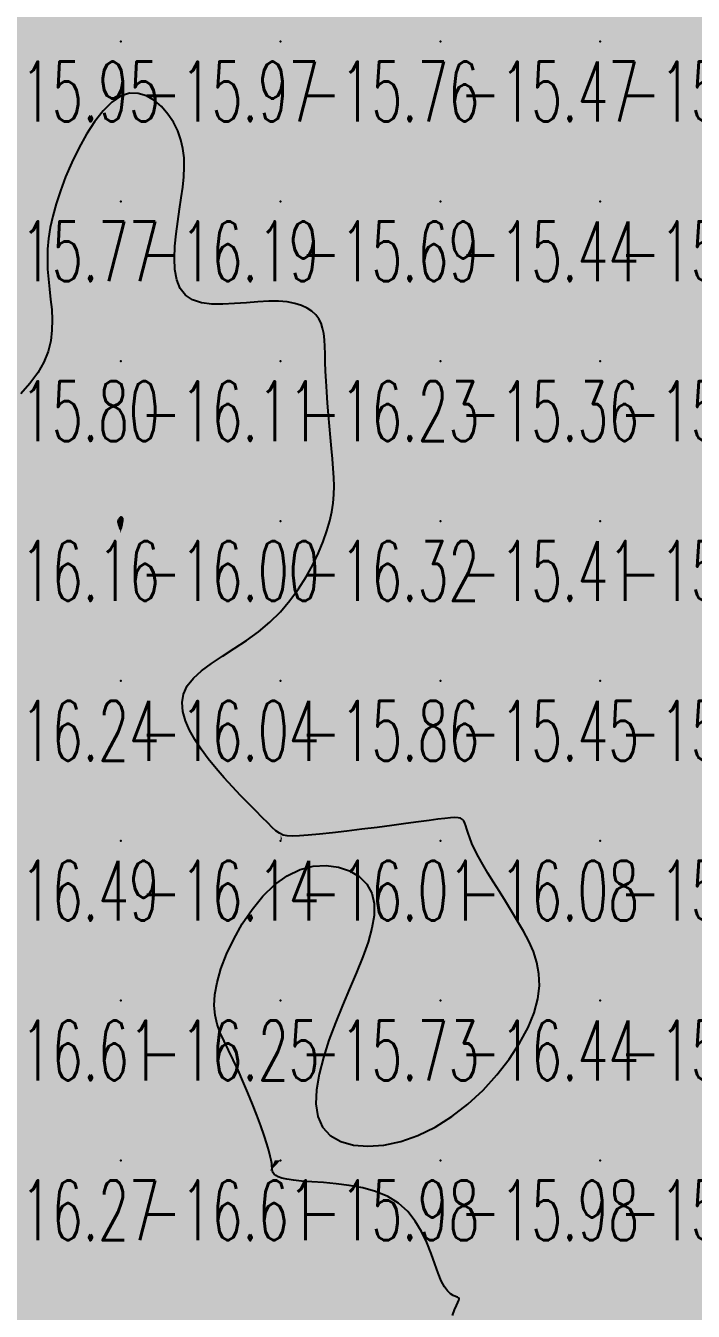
# Model space of a CAD drawing. Header units: millimetres. Extents: x 88261 to 90953, y 390274 to 392322.
# Drawn here: x 89604.3 to 89646.1, y 390937.8 to 391018.2 of the extents above; entities that cross this region are included whole.
import ezdxf
from ezdxf.enums import TextEntityAlignment as Align

# ---------------------------------------------------------------- set-up
doc = ezdxf.new("R2010")
doc.units = ezdxf.units.MM
doc.header["$LTSCALE"] = 25
for name, color, linetype in [('CN_03_00', 7, 'Continuous'), ('COTEAlt', 7, 'Continuous'), ('TN_COLORIAGE', 7, 'Continuous')]:
    doc.layers.add(name, color=color, linetype=linetype)
doc.styles.add('Simplex 1.0', font='Simplex.shx', dxfattribs={"width": 0.99, "height": 2.5})
doc.styles.get("Standard").update_dxf_attribs({"font": 'times.ttf'})

# ---------------------------------------------------------------- blocks, each defined once
blk = doc.blocks.new('COTE')
at = {"color": 0}
blk.add_point((0, 0), dxfattribs=at)
at = {"layer": 'COTEAlt'}
blk.add_attdef('ALT', text='', height=3.75, dxfattribs=at).set_placement((1.25, -1.25), align=Align.TOP_LEFT)

msp = doc.modelspace()

# ---------------------------------------------------------------- linework, layer by layer
at = {"layer": 'CN_03_00', "elevation": -16, "flags": 128}
msp.add_lwpolyline([(89631.012, 390937.545), (89631.138, 390937.891), (89631.252, 390938.157), (89631.345, 390938.353), (89631.405, 390938.491), (89631.422, 390938.581), (89631.39, 390938.636), (89631.313, 390938.675), (89631.198, 390938.718), (89631.052, 390938.785), (89630.882, 390938.897), (89630.695, 390939.074), (89630.498, 390939.336), (89630.3, 390939.704), (89630.102, 390940.189), (89629.895, 390940.771), (89629.663, 390941.417), (89629.393, 390942.099), (89629.069, 390942.785), (89628.677, 390943.447), (89628.202, 390944.052), (89627.631, 390944.571), (89626.955, 390944.982), (89626.197, 390945.292), (89625.386, 390945.518), (89624.551, 390945.676), (89623.723, 390945.781), (89622.929, 390945.85), (89622.201, 390945.899), (89621.567, 390945.943), (89621.049, 390945.996), (89620.641, 390946.06), (89620.33, 390946.131), (89620.101, 390946.21), (89619.942, 390946.294), (89619.839, 390946.381), (89619.778, 390946.47), (89619.746, 390946.559), (89619.729, 390946.649), (89619.721, 390946.751), (89619.711, 390946.875), (89619.694, 390947.036), (89619.661, 390947.245), (89619.604, 390947.514), (89619.516, 390947.857), (89619.388, 390948.285), (89619.216, 390948.807), (89619.004, 390949.406), (89618.76, 390950.064), (89618.488, 390950.76), (89618.198, 390951.475), (89617.896, 390952.189), (89617.588, 390952.881), (89617.282, 390953.533), (89616.986, 390954.132), (89616.712, 390954.69), (89616.473, 390955.229), (89616.283, 390955.77), (89616.154, 390956.333), (89616.1, 390956.939), (89616.135, 390957.609), (89616.271, 390958.364), (89616.518, 390959.215), (89616.87, 390960.134), (89617.317, 390961.086), (89617.851, 390962.033), (89618.461, 390962.94), (89619.138, 390963.769), (89619.872, 390964.484), (89620.653, 390965.048), (89621.469, 390965.433), (89622.296, 390965.644), (89623.106, 390965.693), (89623.873, 390965.592), (89624.57, 390965.356), (89625.168, 390964.997), (89625.641, 390964.526), (89625.962, 390963.958), (89626.112, 390963.304), (89626.106, 390962.571), (89625.968, 390961.768), (89625.721, 390960.9), (89625.388, 390959.975), (89624.994, 390958.999), (89624.562, 390957.98), (89624.116, 390956.925), (89623.678, 390955.843), (89623.273, 390954.754), (89622.925, 390953.679), (89622.657, 390952.642), (89622.494, 390951.665), (89622.459, 390950.769), (89622.576, 390949.978), (89622.869, 390949.313), (89623.354, 390948.793), (89624.009, 390948.421), (89624.807, 390948.199), (89625.719, 390948.125), (89626.715, 390948.199), (89627.767, 390948.422), (89628.847, 390948.794), (89629.924, 390949.314), (89630.974, 390949.978), (89631.977, 390950.764), (89632.917, 390951.643), (89633.779, 390952.588), (89634.547, 390953.572), (89635.203, 390954.567), (89635.733, 390955.546), (89636.12, 390956.482), (89636.354, 390957.353), (89636.448, 390958.162), (89636.419, 390958.918), (89636.287, 390959.63), (89636.068, 390960.306), (89635.783, 390960.957), (89635.448, 390961.591), (89635.082, 390962.217), (89634.703, 390962.842), (89634.319, 390963.46), (89633.939, 390964.067), (89633.573, 390964.654), (89633.227, 390965.216), (89632.911, 390965.745), (89632.633, 390966.236), (89632.402, 390966.68), (89632.222, 390967.074), (89632.086, 390967.418), (89631.985, 390967.714), (89631.908, 390967.966), (89631.844, 390968.176), (89631.783, 390968.346), (89631.715, 390968.479), (89631.629, 390968.578), (89631.515, 390968.644), (89631.36, 390968.682), (89631.153, 390968.691), (89630.879, 390968.676), (89630.528, 390968.639), (89630.085, 390968.581), (89629.539, 390968.505), (89628.878, 390968.413), (89628.095, 390968.308), (89627.22, 390968.194), (89626.286, 390968.076), (89625.33, 390967.959), (89624.385, 390967.846), (89623.489, 390967.743), (89622.675, 390967.655), (89621.979, 390967.585), (89621.426, 390967.539), (89620.998, 390967.522), (89620.665, 390967.539), (89620.401, 390967.598), (89620.175, 390967.703), (89619.96, 390967.86), (89619.727, 390968.075), (89619.447, 390968.353), (89619.099, 390968.699), (89618.69, 390969.106), (89618.233, 390969.565), (89617.743, 390970.069), (89617.233, 390970.609), (89616.717, 390971.177), (89616.209, 390971.765), (89615.723, 390972.364), (89615.273, 390972.966), (89614.874, 390973.567), (89614.541, 390974.163), (89614.29, 390974.75), (89614.136, 390975.324), (89614.095, 390975.88), (89614.182, 390976.414), (89614.412, 390976.923), (89614.793, 390977.405), (89615.306, 390977.868), (89615.921, 390978.325), (89616.612, 390978.787), (89617.351, 390979.265), (89618.111, 390979.771), (89618.863, 390980.316), (89619.579, 390980.912), (89620.238, 390981.565), (89620.835, 390982.266), (89621.37, 390983), (89621.844, 390983.75), (89622.258, 390984.503), (89622.612, 390985.244), (89622.907, 390985.957), (89623.144, 390986.628), (89623.324, 390987.247), (89623.453, 390987.822), (89623.536, 390988.367), (89623.58, 390988.896), (89623.592, 390989.422), (89623.577, 390989.959), (89623.543, 390990.522), (89623.494, 390991.123), (89623.438, 390991.772), (89623.376, 390992.459), (89623.313, 390993.171), (89623.25, 390993.894), (89623.191, 390994.613), (89623.138, 390995.315), (89623.094, 390995.987), (89623.062, 390996.613), (89623.042, 390997.184), (89623.029, 390997.7), (89623.014, 390998.167), (89622.99, 390998.587), (89622.948, 390998.965), (89622.88, 390999.307), (89622.779, 390999.615), (89622.637, 390999.894), (89622.445, 391000.147), (89622.202, 391000.373), (89621.904, 391000.569), (89621.548, 391000.732), (89621.133, 391000.859), (89620.656, 391000.948), (89620.114, 391000.996), (89619.505, 391001.001), (89618.831, 391000.963), (89618.113, 391000.902), (89617.375, 391000.841), (89616.644, 391000.805), (89615.945, 391000.815), (89615.302, 391000.896), (89614.742, 391001.071), (89614.289, 391001.363), (89613.963, 391001.789), (89613.752, 391002.332), (89613.638, 391002.969), (89613.605, 391003.676), (89613.635, 391004.431), (89613.71, 391005.21), (89613.813, 391005.989), (89613.926, 391006.745), (89614.033, 391007.46), (89614.123, 391008.134), (89614.188, 391008.773), (89614.219, 391009.383), (89614.206, 391009.97), (89614.141, 391010.538), (89614.014, 391011.094), (89613.818, 391011.644), (89613.545, 391012.188), (89613.202, 391012.705), (89612.801, 391013.17), (89612.349, 391013.558), (89611.857, 391013.843), (89611.335, 391013.999), (89610.792, 391014.002), (89610.238, 391013.824), (89609.684, 391013.451), (89609.136, 391012.906), (89608.604, 391012.223), (89608.096, 391011.435), (89607.62, 391010.576), (89607.183, 391009.678), (89606.796, 391008.775), (89606.465, 391007.902), (89606.196, 391007.083), (89605.988, 391006.318), (89605.834, 391005.597), (89605.73, 391004.914), (89605.672, 391004.258), (89605.653, 391003.621), (89605.669, 391002.996), (89605.715, 391002.373), (89605.783, 391001.744), (89605.859, 391001.11), (89605.923, 391000.47), (89605.957, 390999.824), (89605.943, 390999.172), (89605.862, 390998.514), (89605.698, 390997.85), (89605.43, 390997.181), (89605.048, 390996.509), (89604.564, 390995.846), (89603.997, 390995.204)], dxfattribs=at)
msp.add_lwpolyline([(89610.36, 390987.192), (89610.368, 390987.236), (89610.374, 390987.274), (89610.378, 390987.305), (89610.38, 390987.332), (89610.38, 390987.355), (89610.377, 390987.377), (89610.372, 390987.397), (89610.363, 390987.417), (89610.352, 390987.436), (89610.338, 390987.453), (89610.321, 390987.467), (89610.303, 390987.478), (89610.283, 390987.484), (89610.261, 390987.485), (89610.238, 390987.479), (89610.214, 390987.465), (89610.19, 390987.446), (89610.166, 390987.421), (89610.144, 390987.393), (89610.123, 390987.362), (89610.104, 390987.33), (89610.089, 390987.298), (89610.078, 390987.268), (89610.071, 390987.24), (89610.068, 390987.213), (89610.068, 390987.187), (89610.072, 390987.159), (89610.079, 390987.129), (89610.089, 390987.096), (89610.1, 390987.058), (89610.113, 390987.015), (89610.127, 390986.965), (89610.143, 390986.911), (89610.159, 390986.857), (89610.175, 390986.807), (89610.192, 390986.764), (89610.209, 390986.731), (89610.226, 390986.713), (89610.243, 390986.712), (89610.259, 390986.731), (89610.275, 390986.768), (89610.289, 390986.818), (89610.303, 390986.878), (89610.317, 390986.944), (89610.329, 390987.013), (89610.34, 390987.079), (89610.351, 390987.14), (89610.36, 390987.192)], close=True, dxfattribs=at)
at = {"layer": 'TN_COLORIAGE', "color": 241}
for points in [[(89610.249, 391017.239, -15.488), (89620.249, 391017.239, -15.488), (89620.249, 391027.239, -15.488)], [(89610.249, 391019.221, -15.488), (89611.962, 391027.239, -15.488), (89610.249, 391017.239, -15.488), (89620.249, 391027.239, -15.488)], [(89620.249, 391017.239, -15.568), (89630.249, 391017.239, -15.568), (89630.249, 391027.239, -15.568)], [(89620.249, 391027.239, -15.568), (89620.249, 391017.239, -15.568), (89630.249, 391027.239, -15.568)], [(89630.249, 391027.239, -15.899), (89630.249, 391017.239, -15.899), (89640.249, 391027.239, -15.899)], [(89630.249, 391017.239, -15.899), (89640.249, 391017.239, -15.899), (89640.249, 391027.239, -15.899)], [(89640.249, 391027.239, -15.8), (89640.249, 391017.239, -15.8), (89650.249, 391027.239, -15.8)], [(89640.249, 391017.239, -15.8), (89650.249, 391017.239, -15.8), (89650.249, 391027.239, -15.8)], [(89610.249, 391019.221, -15.951), (89603.422, 391020.413, -15.951), (89610.249, 391017.239, -15.951), (89600.249, 391017.239, -15.951)], [(89610.249, 391016.013, -15.769), (89605.773, 391007.239, -15.769), (89610.249, 391017.239, -15.769), (89600.249, 391007.239, -15.769)], [(89600.249, 391017.239, -15.974), (89600.249, 391007.239, -15.974), (89610.249, 391017.239, -15.974)], [(89610.249, 391016.013, -15.763), (89614.663, 391011.653, -15.763), (89610.249, 391017.239, -15.763), (89620.249, 391017.239, -15.763)], [(89614.663, 391011.653, -15.689), (89614.006, 391007.239, -15.689), (89620.249, 391017.239, -15.689), (89620.249, 391007.239, -15.689)], [(89620.249, 391007.239, -15.466), (89630.249, 391007.239, -15.466), (89630.249, 391017.239, -15.466)], [(89620.249, 391017.239, -15.466), (89620.249, 391007.239, -15.466), (89630.249, 391017.239, -15.466)], [(89630.249, 391017.239, -15.837), (89630.249, 391007.239, -15.837), (89640.249, 391017.239, -15.837)], [(89630.249, 391007.239, -15.837), (89640.249, 391007.239, -15.837), (89640.249, 391017.239, -15.837)], [(89640.249, 391017.239, -15.563), (89640.249, 391007.239, -15.563), (89650.249, 391017.239, -15.563)], [(89640.249, 391007.239, -15.563), (89650.249, 391007.239, -15.563), (89650.249, 391017.239, -15.563)], [(89605.449, 391002.439, -15.769), (89605.773, 391007.239, -15.769), (89600.249, 390997.239, -15.769), (89600.249, 391007.239, -15.769)], [(89612.87, 390999.861, -15.689), (89620.249, 391001.496, -15.689), (89620.249, 391007.239, -15.689)], [(89612.87, 390999.861, -15.689), (89614.006, 391007.239, -15.689), (89620.249, 391007.239, -15.689)], [(89620.249, 391001.496, -15.441), (89623.166, 391000.156, -15.441), (89620.249, 391007.239, -15.441), (89630.249, 391007.239, -15.441)], [(89623.166, 391000.156, -15.364), (89622.907, 390997.239, -15.364), (89630.249, 391007.239, -15.364), (89630.249, 390997.239, -15.364)], [(89630.249, 391007.239, -15.663), (89630.249, 390997.239, -15.663), (89640.249, 391007.239, -15.663)], [(89630.249, 390997.239, -15.663), (89640.249, 390997.239, -15.663), (89640.249, 391007.239, -15.663)], [(89640.249, 391007.239, -15.359), (89640.249, 390997.239, -15.359), (89650.249, 391007.239, -15.359)], [(89640.249, 390997.239, -15.359), (89650.249, 390997.239, -15.359), (89650.249, 391007.239, -15.359)], [(89606.721, 390997.239, -15.797), (89605.449, 391002.439, -15.797), (89600.249, 390997.239, -15.797)], [(89606.721, 390997.239, -15.797), (89600.249, 390991.692, -15.797), (89600.249, 390997.239, -15.797)], [(89622.907, 390997.239, -15.364), (89623.574, 390990.565, -15.364), (89630.249, 390997.239, -15.364)], [(89623.76, 390987.239, -15.364), (89623.574, 390990.565, -15.364), (89630.249, 390987.239, -15.364), (89630.249, 390997.239, -15.364)], [(89630.249, 390997.239, -15.314), (89630.249, 390987.239, -15.314), (89640.249, 390997.239, -15.314)], [(89630.249, 390987.239, -15.314), (89640.249, 390987.239, -15.314), (89640.249, 390997.239, -15.314)], [(89640.249, 390997.239, -15.359), (89640.249, 390987.239, -15.359), (89650.249, 390997.239, -15.359)], [(89640.249, 390987.239, -15.359), (89650.249, 390987.239, -15.359), (89650.249, 390997.239, -15.359)], [(89610.249, 390987.559, -15.996), (89610.029, 390987.239, -15.996), (89610.249, 390987.239, -15.996)], [(89610.249, 390987.559, -15.996), (89610.405, 390987.395, -15.996), (89610.249, 390987.239, -15.996)], [(89610.405, 390987.395, -15.996), (89610.363, 390987.239, -15.996), (89610.249, 390987.239, -15.996)], [(89610.029, 390987.239, -15.996), (89610.1, 390987.091, -15.996), (89610.249, 390987.239, -15.996)], [(89610.249, 390986.486, -15.996), (89610.1, 390987.091, -15.996), (89610.249, 390987.239, -15.996)], [(89610.249, 390986.486, -15.996), (89610.363, 390987.239, -15.996), (89610.249, 390987.239, -15.996)], [(89620.249, 390977.239, -15.414), (89630.249, 390977.239, -15.414), (89630.249, 390987.239, -15.414)], [(89620.249, 390980.248, -15.414), (89623.76, 390987.239, -15.414), (89620.249, 390977.239, -15.414), (89630.249, 390987.239, -15.414)], [(89630.249, 390987.239, -15.31), (89630.249, 390977.239, -15.31), (89640.249, 390987.239, -15.31)], [(89630.249, 390977.239, -15.31), (89640.249, 390977.239, -15.31), (89640.249, 390987.239, -15.31)], [(89640.249, 390987.239, -15.509), (89640.249, 390977.239, -15.509), (89650.249, 390987.239, -15.509)], [(89640.249, 390977.239, -15.509), (89650.249, 390977.239, -15.509), (89650.249, 390987.239, -15.509)], [(89612.72, 390977.239, -15.864), (89620.249, 390980.248, -15.864), (89620.249, 390977.239, -15.864)], [(89612.72, 390977.239, -15.864), (89615.342, 390972.332, -15.864), (89620.249, 390977.239, -15.864)], [(89620.249, 390967.613, -15.864), (89615.342, 390972.332, -15.864), (89620.249, 390977.239, -15.864)], [(89620.249, 390967.613, -15.45), (89620.344, 390967.335, -15.45), (89620.249, 390977.239, -15.45), (89630.249, 390977.239, -15.45)], [(89620.344, 390967.335, -15.45), (89630.249, 390968.556, -15.45), (89630.249, 390977.239, -15.45)], [(89631.927, 390968.918, -15.45), (89630.249, 390968.556, -15.45), (89640.249, 390977.239, -15.45), (89630.249, 390977.239, -15.45)], [(89631.927, 390968.918, -15.552), (89631.817, 390967.239, -15.552), (89640.249, 390977.239, -15.552), (89640.249, 390967.239, -15.552)], [(89640.249, 390977.239, -15.545), (89640.249, 390967.239, -15.545), (89650.249, 390977.239, -15.545)], [(89640.249, 390967.239, -15.545), (89650.249, 390967.239, -15.545), (89650.249, 390977.239, -15.545)], [(89631.817, 390967.239, -15.552), (89635.216, 390962.206, -15.552), (89640.249, 390967.239, -15.552)], [(89637.815, 390957.239, -15.552), (89635.216, 390962.206, -15.552), (89640.249, 390957.239, -15.552), (89640.249, 390967.239, -15.552)], [(89640.249, 390967.239, -15.595), (89640.249, 390957.239, -15.595), (89650.249, 390967.239, -15.595)], [(89640.249, 390957.239, -15.595), (89650.249, 390957.239, -15.595), (89650.249, 390967.239, -15.595)], [(89620.249, 390967.045, -15.732), (89615.046, 390957.239, -15.732), (89620.249, 390957.239, -15.732)], [(89620.249, 390967.045, -15.732), (89627.875, 390964.866, -15.732), (89620.249, 390957.239, -15.732)], [(89627.875, 390964.866, -15.732), (89624.021, 390957.239, -15.732), (89620.249, 390957.239, -15.732)], [(89615.046, 390957.239, -15.732), (89617.19, 390954.18, -15.732), (89620.249, 390957.239, -15.732)], [(89619.889, 390947.239, -15.732), (89617.19, 390954.18, -15.732), (89620.249, 390947.239, -15.732), (89620.249, 390957.239, -15.732)], [(89620.737, 390947.727, -15.732), (89624.021, 390957.239, -15.732), (89620.249, 390947.239, -15.732), (89620.249, 390957.239, -15.732)], [(89630.249, 390947.729, -15.858), (89637.815, 390957.239, -15.858), (89630.249, 390947.239, -15.858), (89640.249, 390957.239, -15.858)], [(89630.249, 390947.239, -15.858), (89640.249, 390947.239, -15.858), (89640.249, 390957.239, -15.858)], [(89640.249, 390957.239, -15.618), (89640.249, 390947.239, -15.618), (89650.249, 390957.239, -15.618)], [(89640.249, 390947.239, -15.618), (89650.249, 390947.239, -15.618), (89650.249, 390957.239, -15.618)], [(89620.249, 390945.818, -15.977), (89619.584, 390946.574, -15.977), (89620.249, 390947.239, -15.977)], [(89619.584, 390946.574, -15.977), (89619.889, 390947.239, -15.977), (89620.249, 390947.239, -15.977)], [(89620.737, 390947.727, -15.977), (89630.249, 390947.729, -15.977), (89620.249, 390947.239, -15.977), (89630.249, 390947.239, -15.977)], [(89620.249, 390945.818, -15.977), (89628.822, 390945.812, -15.977), (89620.249, 390947.239, -15.977), (89630.249, 390947.239, -15.977)], [(89630.249, 390938.36, -15.977), (89628.822, 390945.812, -15.977), (89630.249, 390947.239, -15.977)], [(89631.981, 390938.972, -15.977), (89630.249, 390938.36, -15.977), (89640.249, 390947.239, -15.977), (89630.249, 390947.239, -15.977)], [(89631.981, 390938.972, -15.742), (89630.359, 390937.239, -15.742), (89640.249, 390947.239, -15.742), (89640.249, 390937.239, -15.742)], [(89640.249, 390947.239, -15.665), (89640.249, 390937.239, -15.665), (89650.249, 390947.239, -15.665)], [(89640.249, 390937.239, -15.665), (89650.249, 390937.239, -15.665), (89650.249, 390947.239, -15.665)]]:
    msp.add_solid(points, dxfattribs=at)
at = {"layer": 'TN_COLORIAGE', "color": 183}
for points in [[(89605.773, 391007.239, -16.187), (89610.249, 391016.013, -16.187), (89610.249, 391007.239, -16.187)], [(89614.663, 391011.653, -16.187), (89610.249, 391016.013, -16.187), (89610.249, 391007.239, -16.187)], [(89614.006, 391007.239, -16.187), (89614.663, 391011.653, -16.187), (89610.249, 391007.239, -16.187)], [(89610.249, 391007.239, -16), (89605.449, 391002.439, -16), (89610.249, 390997.239, -16), (89606.721, 390997.239, -16)], [(89605.773, 391007.239, -16.187), (89605.449, 391002.439, -16.187), (89610.249, 391007.239, -16.187)], [(89610.249, 391007.239, -16), (89614.006, 391007.239, -16), (89610.249, 390997.239, -16), (89612.87, 390999.861, -16)], [(89620.249, 390997.239, -16), (89620.249, 391001.496, -16), (89610.249, 390997.239, -16), (89612.87, 390999.861, -16)], [(89623.166, 391000.156, -16.23), (89620.249, 391001.496, -16.23), (89620.249, 390997.239, -16.23)], [(89622.907, 390997.239, -16.23), (89623.166, 391000.156, -16.23), (89620.249, 390997.239, -16.23)], [(89600.249, 390987.239, -16), (89610.029, 390987.239, -16), (89610.249, 390997.239, -16), (89610.249, 390987.559, -16)], [(89600.249, 390987.239, -16), (89600.249, 390991.692, -16), (89610.249, 390997.239, -16), (89606.721, 390997.239, -16)], [(89620.249, 390997.239, -16), (89610.405, 390987.395, -16), (89610.249, 390997.239, -16), (89610.249, 390987.559, -16)], [(89620.249, 390987.239, -16), (89610.363, 390987.239, -16), (89620.249, 390997.239, -16), (89610.405, 390987.395, -16)], [(89620.249, 390987.239, -16), (89623.574, 390990.565, -16), (89620.249, 390997.239, -16), (89622.907, 390997.239, -16)], [(89623.574, 390990.565, -16.317), (89623.76, 390987.239, -16.317), (89620.249, 390987.239, -16.317)], [(89600.249, 390977.239, -16), (89610.1, 390987.091, -16), (89600.249, 390987.239, -16), (89610.029, 390987.239, -16)], [(89600.249, 390977.239, -16), (89610.1, 390987.091, -16), (89610.249, 390977.239, -16), (89610.249, 390986.486, -16)], [(89620.249, 390987.239, -16), (89620.249, 390980.248, -16), (89610.249, 390977.239, -16), (89612.72, 390977.239, -16)], [(89620.249, 390987.239, -16), (89610.363, 390987.239, -16), (89610.249, 390977.239, -16), (89610.249, 390986.486, -16)], [(89623.76, 390987.239, -16.317), (89620.249, 390980.248, -16.317), (89620.249, 390987.239, -16.317)], [(89600.249, 390967.239, -16.045), (89610.249, 390967.239, -16.045), (89610.249, 390977.239, -16.045)], [(89600.249, 390977.239, -16.045), (89600.249, 390967.239, -16.045), (89610.249, 390977.239, -16.045)], [(89610.249, 390967.239, -16), (89615.342, 390972.332, -16), (89610.249, 390977.239, -16), (89612.72, 390977.239, -16)], [(89610.249, 390967.239, -16), (89615.342, 390972.332, -16), (89620.249, 390967.239, -16), (89620.249, 390967.613, -16)], [(89630.249, 390968.556, -16.083), (89631.927, 390968.918, -16.083), (89630.249, 390967.239, -16.083)], [(89631.817, 390967.239, -16.083), (89631.927, 390968.918, -16.083), (89630.249, 390967.239, -16.083)], [(89630.249, 390967.239, -16), (89630.249, 390968.556, -16), (89620.249, 390967.239, -16), (89620.344, 390967.335, -16)], [(89600.249, 390957.239, -16.142), (89610.249, 390957.239, -16.142), (89610.249, 390967.239, -16.142)], [(89600.249, 390967.239, -16.142), (89600.249, 390957.239, -16.142), (89610.249, 390967.239, -16.142)], [(89610.249, 390957.239, -16), (89615.046, 390957.239, -16), (89620.249, 390967.239, -16), (89620.249, 390967.045, -16)], [(89610.249, 390967.239, -16.005), (89610.249, 390957.239, -16.005), (89620.249, 390967.239, -16.005)], [(89620.344, 390967.335, -16.005), (89620.249, 390967.613, -16.005), (89620.249, 390967.239, -16.005)], [(89630.249, 390967.239, -16), (89627.875, 390964.866, -16), (89620.249, 390967.239, -16), (89620.249, 390967.045, -16)], [(89630.249, 390957.239, -16), (89624.021, 390957.239, -16), (89630.249, 390967.239, -16), (89627.875, 390964.866, -16)], [(89630.249, 390957.239, -16), (89635.216, 390962.206, -16), (89630.249, 390967.239, -16), (89631.817, 390967.239, -16)], [(89635.216, 390962.206, -16.442), (89637.815, 390957.239, -16.442), (89630.249, 390957.239, -16.442)], [(89600.249, 390947.239, -16.247), (89610.249, 390947.239, -16.247), (89610.249, 390957.239, -16.247)], [(89600.249, 390957.239, -16.247), (89600.249, 390947.239, -16.247), (89610.249, 390957.239, -16.247)], [(89610.249, 390947.239, -16), (89617.19, 390954.18, -16), (89610.249, 390957.239, -16), (89615.046, 390957.239, -16)], [(89630.249, 390947.729, -16.442), (89620.737, 390947.727, -16.442), (89630.249, 390957.239, -16.442)], [(89624.021, 390957.239, -16.442), (89620.737, 390947.727, -16.442), (89630.249, 390957.239, -16.442)], [(89637.815, 390957.239, -16.442), (89630.249, 390947.729, -16.442), (89630.249, 390957.239, -16.442)], [(89617.19, 390954.18, -16.608), (89619.889, 390947.239, -16.608), (89610.249, 390947.239, -16.608)], [(89600.249, 390937.239, -16.608), (89610.249, 390937.239, -16.608), (89610.249, 390947.239, -16.608)], [(89600.249, 390947.239, -16.608), (89600.249, 390937.239, -16.608), (89610.249, 390947.239, -16.608)], [(89610.249, 390947.239, -16), (89619.889, 390947.239, -16), (89610.249, 390937.239, -16), (89619.584, 390946.574, -16)], [(89610.249, 390937.239, -16), (89619.584, 390946.574, -16), (89620.249, 390937.239, -16), (89620.249, 390945.818, -16)], [(89628.822, 390945.812, -16.137), (89620.249, 390945.818, -16.137), (89620.249, 390937.239, -16.137)], [(89620.249, 390937.239, -16), (89628.822, 390945.812, -16), (89630.249, 390937.239, -16), (89630.249, 390938.36, -16)], [(89630.249, 390938.36, -16.003), (89631.981, 390938.972, -16.003), (89630.249, 390937.239, -16.003)], [(89630.359, 390937.239, -16.003), (89631.981, 390938.972, -16.003), (89630.249, 390937.239, -16.003)]]:
    msp.add_solid(points, dxfattribs=at)

# ---------------------------------------------------------------- block references
at = {"layer": 'COTEAlt'}
ref = msp.add_blockref('COTE', (89600.249, 391017.239), dxfattribs=at)
ref.add_attrib('ALT', '-15.95', dxfattribs={"height": 3.75, "style": 'Simplex 1.0', "width": 0.6}).set_placement((89601.499, 391015.989), align=Align.TOP_LEFT)
ref = msp.add_blockref('COTE', (89610.249, 391017.239), dxfattribs=at)
ref.add_attrib('ALT', '-15.97', dxfattribs={"height": 3.75, "style": 'Simplex 1.0', "width": 0.6}).set_placement((89611.499, 391015.989), align=Align.TOP_LEFT)
ref = msp.add_blockref('COTE', (89620.249, 391017.239), dxfattribs=at)
ref.add_attrib('ALT', '-15.76', dxfattribs={"height": 3.75, "style": 'Simplex 1.0', "width": 0.6}).set_placement((89621.499, 391015.989), align=Align.TOP_LEFT)
ref = msp.add_blockref('COTE', (89630.249, 391017.239), dxfattribs=at)
ref.add_attrib('ALT', '-15.47', dxfattribs={"height": 3.75, "style": 'Simplex 1.0', "width": 0.6}).set_placement((89631.499, 391015.989), align=Align.TOP_LEFT)
ref = msp.add_blockref('COTE', (89640.249, 391017.239), dxfattribs=at)
ref.add_attrib('ALT', '-15.84', dxfattribs={"height": 3.75, "style": 'Simplex 1.0', "width": 0.6}).set_placement((89641.499, 391015.989), align=Align.TOP_LEFT)
ref = msp.add_blockref('COTE', (89600.249, 391007.239), dxfattribs=at)
ref.add_attrib('ALT', '-15.77', dxfattribs={"height": 3.75, "style": 'Simplex 1.0', "width": 0.6}).set_placement((89601.499, 391005.989), align=Align.TOP_LEFT)
ref = msp.add_blockref('COTE', (89610.249, 391007.239), dxfattribs=at)
ref.add_attrib('ALT', '-16.19', dxfattribs={"height": 3.75, "style": 'Simplex 1.0', "width": 0.6}).set_placement((89611.499, 391005.989), align=Align.TOP_LEFT)
ref = msp.add_blockref('COTE', (89620.249, 391007.239), dxfattribs=at)
ref.add_attrib('ALT', '-15.69', dxfattribs={"height": 3.75, "style": 'Simplex 1.0', "width": 0.6}).set_placement((89621.499, 391005.989), align=Align.TOP_LEFT)
ref = msp.add_blockref('COTE', (89630.249, 391007.239), dxfattribs=at)
ref.add_attrib('ALT', '-15.44', dxfattribs={"height": 3.75, "style": 'Simplex 1.0', "width": 0.6}).set_placement((89631.499, 391005.989), align=Align.TOP_LEFT)
ref = msp.add_blockref('COTE', (89640.249, 391007.239), dxfattribs=at)
ref.add_attrib('ALT', '-15.66', dxfattribs={"height": 3.75, "style": 'Simplex 1.0', "width": 0.6}).set_placement((89641.499, 391005.989), align=Align.TOP_LEFT)
ref = msp.add_blockref('COTE', (89600.249, 390997.239), dxfattribs=at)
ref.add_attrib('ALT', '-15.80', dxfattribs={"height": 3.75, "style": 'Simplex 1.0', "width": 0.6}).set_placement((89601.499, 390995.989), align=Align.TOP_LEFT)
ref = msp.add_blockref('COTE', (89610.249, 390997.239), dxfattribs=at)
ref.add_attrib('ALT', '-16.11', dxfattribs={"height": 3.75, "style": 'Simplex 1.0', "width": 0.6}).set_placement((89611.499, 390995.989), align=Align.TOP_LEFT)
ref = msp.add_blockref('COTE', (89620.249, 390997.239), dxfattribs=at)
ref.add_attrib('ALT', '-16.23', dxfattribs={"height": 3.75, "style": 'Simplex 1.0', "width": 0.6}).set_placement((89621.499, 390995.989), align=Align.TOP_LEFT)
ref = msp.add_blockref('COTE', (89630.249, 390997.239), dxfattribs=at)
ref.add_attrib('ALT', '-15.36', dxfattribs={"height": 3.75, "style": 'Simplex 1.0', "width": 0.6}).set_placement((89631.499, 390995.989), align=Align.TOP_LEFT)
ref = msp.add_blockref('COTE', (89640.249, 390997.239), dxfattribs=at)
ref.add_attrib('ALT', '-15.31', dxfattribs={"height": 3.75, "style": 'Simplex 1.0', "width": 0.6}).set_placement((89641.499, 390995.989), align=Align.TOP_LEFT)
ref = msp.add_blockref('COTE', (89600.249, 390987.239), dxfattribs=at)
ref.add_attrib('ALT', '-16.16', dxfattribs={"height": 3.75, "style": 'Simplex 1.0', "width": 0.6}).set_placement((89601.499, 390985.989), align=Align.TOP_LEFT)
ref = msp.add_blockref('COTE', (89610.249, 390987.239), dxfattribs=at)
ref.add_attrib('ALT', '-16.00', dxfattribs={"height": 3.75, "style": 'Simplex 1.0', "width": 0.6}).set_placement((89611.499, 390985.989), align=Align.TOP_LEFT)
ref = msp.add_blockref('COTE', (89620.249, 390987.239), dxfattribs=at)
ref.add_attrib('ALT', '-16.32', dxfattribs={"height": 3.75, "style": 'Simplex 1.0', "width": 0.6}).set_placement((89621.499, 390985.989), align=Align.TOP_LEFT)
ref = msp.add_blockref('COTE', (89630.249, 390987.239), dxfattribs=at)
ref.add_attrib('ALT', '-15.41', dxfattribs={"height": 3.75, "style": 'Simplex 1.0', "width": 0.6}).set_placement((89631.499, 390985.989), align=Align.TOP_LEFT)
ref = msp.add_blockref('COTE', (89640.249, 390987.239), dxfattribs=at)
ref.add_attrib('ALT', '-15.31', dxfattribs={"height": 3.75, "style": 'Simplex 1.0', "width": 0.6}).set_placement((89641.499, 390985.989), align=Align.TOP_LEFT)
ref = msp.add_blockref('COTE', (89600.249, 390977.239), dxfattribs=at)
ref.add_attrib('ALT', '-16.24', dxfattribs={"height": 3.75, "style": 'Simplex 1.0', "width": 0.6}).set_placement((89601.499, 390975.989), align=Align.TOP_LEFT)
ref = msp.add_blockref('COTE', (89610.249, 390977.239), dxfattribs=at)
ref.add_attrib('ALT', '-16.04', dxfattribs={"height": 3.75, "style": 'Simplex 1.0', "width": 0.6}).set_placement((89611.499, 390975.989), align=Align.TOP_LEFT)
ref = msp.add_blockref('COTE', (89620.249, 390977.239), dxfattribs=at)
ref.add_attrib('ALT', '-15.86', dxfattribs={"height": 3.75, "style": 'Simplex 1.0', "width": 0.6}).set_placement((89621.499, 390975.989), align=Align.TOP_LEFT)
ref = msp.add_blockref('COTE', (89630.249, 390977.239), dxfattribs=at)
ref.add_attrib('ALT', '-15.45', dxfattribs={"height": 3.75, "style": 'Simplex 1.0', "width": 0.6}).set_placement((89631.499, 390975.989), align=Align.TOP_LEFT)
ref = msp.add_blockref('COTE', (89640.249, 390977.239), dxfattribs=at)
ref.add_attrib('ALT', '-15.59', dxfattribs={"height": 3.75, "style": 'Simplex 1.0', "width": 0.6}).set_placement((89641.499, 390975.989), align=Align.TOP_LEFT)
ref = msp.add_blockref('COTE', (89600.249, 390967.239), dxfattribs=at)
ref.add_attrib('ALT', '-16.49', dxfattribs={"height": 3.75, "style": 'Simplex 1.0', "width": 0.6}).set_placement((89601.499, 390965.989), align=Align.TOP_LEFT)
ref = msp.add_blockref('COTE', (89610.249, 390967.239), dxfattribs=at)
ref.add_attrib('ALT', '-16.14', dxfattribs={"height": 3.75, "style": 'Simplex 1.0', "width": 0.6}).set_placement((89611.499, 390965.989), align=Align.TOP_LEFT)
ref = msp.add_blockref('COTE', (89620.249, 390967.239), dxfattribs=at)
ref.add_attrib('ALT', '-16.01', dxfattribs={"height": 3.75, "style": 'Simplex 1.0', "width": 0.6}).set_placement((89621.499, 390965.989), align=Align.TOP_LEFT)
ref = msp.add_blockref('COTE', (89630.249, 390967.239), dxfattribs=at)
ref.add_attrib('ALT', '-16.08', dxfattribs={"height": 3.75, "style": 'Simplex 1.0', "width": 0.6}).set_placement((89631.499, 390965.989), align=Align.TOP_LEFT)
ref = msp.add_blockref('COTE', (89640.249, 390967.239), dxfattribs=at)
ref.add_attrib('ALT', '-15.55', dxfattribs={"height": 3.75, "style": 'Simplex 1.0', "width": 0.6}).set_placement((89641.499, 390965.989), align=Align.TOP_LEFT)
ref = msp.add_blockref('COTE', (89600.249, 390957.239), dxfattribs=at)
ref.add_attrib('ALT', '-16.61', dxfattribs={"height": 3.75, "style": 'Simplex 1.0', "width": 0.6}).set_placement((89601.499, 390955.989), align=Align.TOP_LEFT)
ref = msp.add_blockref('COTE', (89610.249, 390957.239), dxfattribs=at)
ref.add_attrib('ALT', '-16.25', dxfattribs={"height": 3.75, "style": 'Simplex 1.0', "width": 0.6}).set_placement((89611.499, 390955.989), align=Align.TOP_LEFT)
ref = msp.add_blockref('COTE', (89620.249, 390957.239), dxfattribs=at)
ref.add_attrib('ALT', '-15.73', dxfattribs={"height": 3.75, "style": 'Simplex 1.0', "width": 0.6}).set_placement((89621.499, 390955.989), align=Align.TOP_LEFT)
ref = msp.add_blockref('COTE', (89630.249, 390957.239), dxfattribs=at)
ref.add_attrib('ALT', '-16.44', dxfattribs={"height": 3.75, "style": 'Simplex 1.0', "width": 0.6}).set_placement((89631.499, 390955.989), align=Align.TOP_LEFT)
ref = msp.add_blockref('COTE', (89640.249, 390957.239), dxfattribs=at)
ref.add_attrib('ALT', '-15.86', dxfattribs={"height": 3.75, "style": 'Simplex 1.0', "width": 0.6}).set_placement((89641.499, 390955.989), align=Align.TOP_LEFT)
ref = msp.add_blockref('COTE', (89600.249, 390947.239), dxfattribs=at)
ref.add_attrib('ALT', '-16.27', dxfattribs={"height": 3.75, "style": 'Simplex 1.0', "width": 0.6}).set_placement((89601.499, 390945.989), align=Align.TOP_LEFT)
ref = msp.add_blockref('COTE', (89610.249, 390947.239), dxfattribs=at)
ref.add_attrib('ALT', '-16.61', dxfattribs={"height": 3.75, "style": 'Simplex 1.0', "width": 0.6}).set_placement((89611.499, 390945.989), align=Align.TOP_LEFT)
ref = msp.add_blockref('COTE', (89620.249, 390947.239), dxfattribs=at)
ref.add_attrib('ALT', '-15.98', dxfattribs={"height": 3.75, "style": 'Simplex 1.0', "width": 0.6}).set_placement((89621.499, 390945.989), align=Align.TOP_LEFT)
ref = msp.add_blockref('COTE', (89630.249, 390947.239), dxfattribs=at)
ref.add_attrib('ALT', '-15.98', dxfattribs={"height": 3.75, "style": 'Simplex 1.0', "width": 0.6}).set_placement((89631.499, 390945.989), align=Align.TOP_LEFT)
ref = msp.add_blockref('COTE', (89640.249, 390947.239), dxfattribs=at)
ref.add_attrib('ALT', '-15.99', dxfattribs={"height": 3.75, "style": 'Simplex 1.0', "width": 0.6}).set_placement((89641.499, 390945.989), align=Align.TOP_LEFT)

doc.saveas('drawing.dxf')
